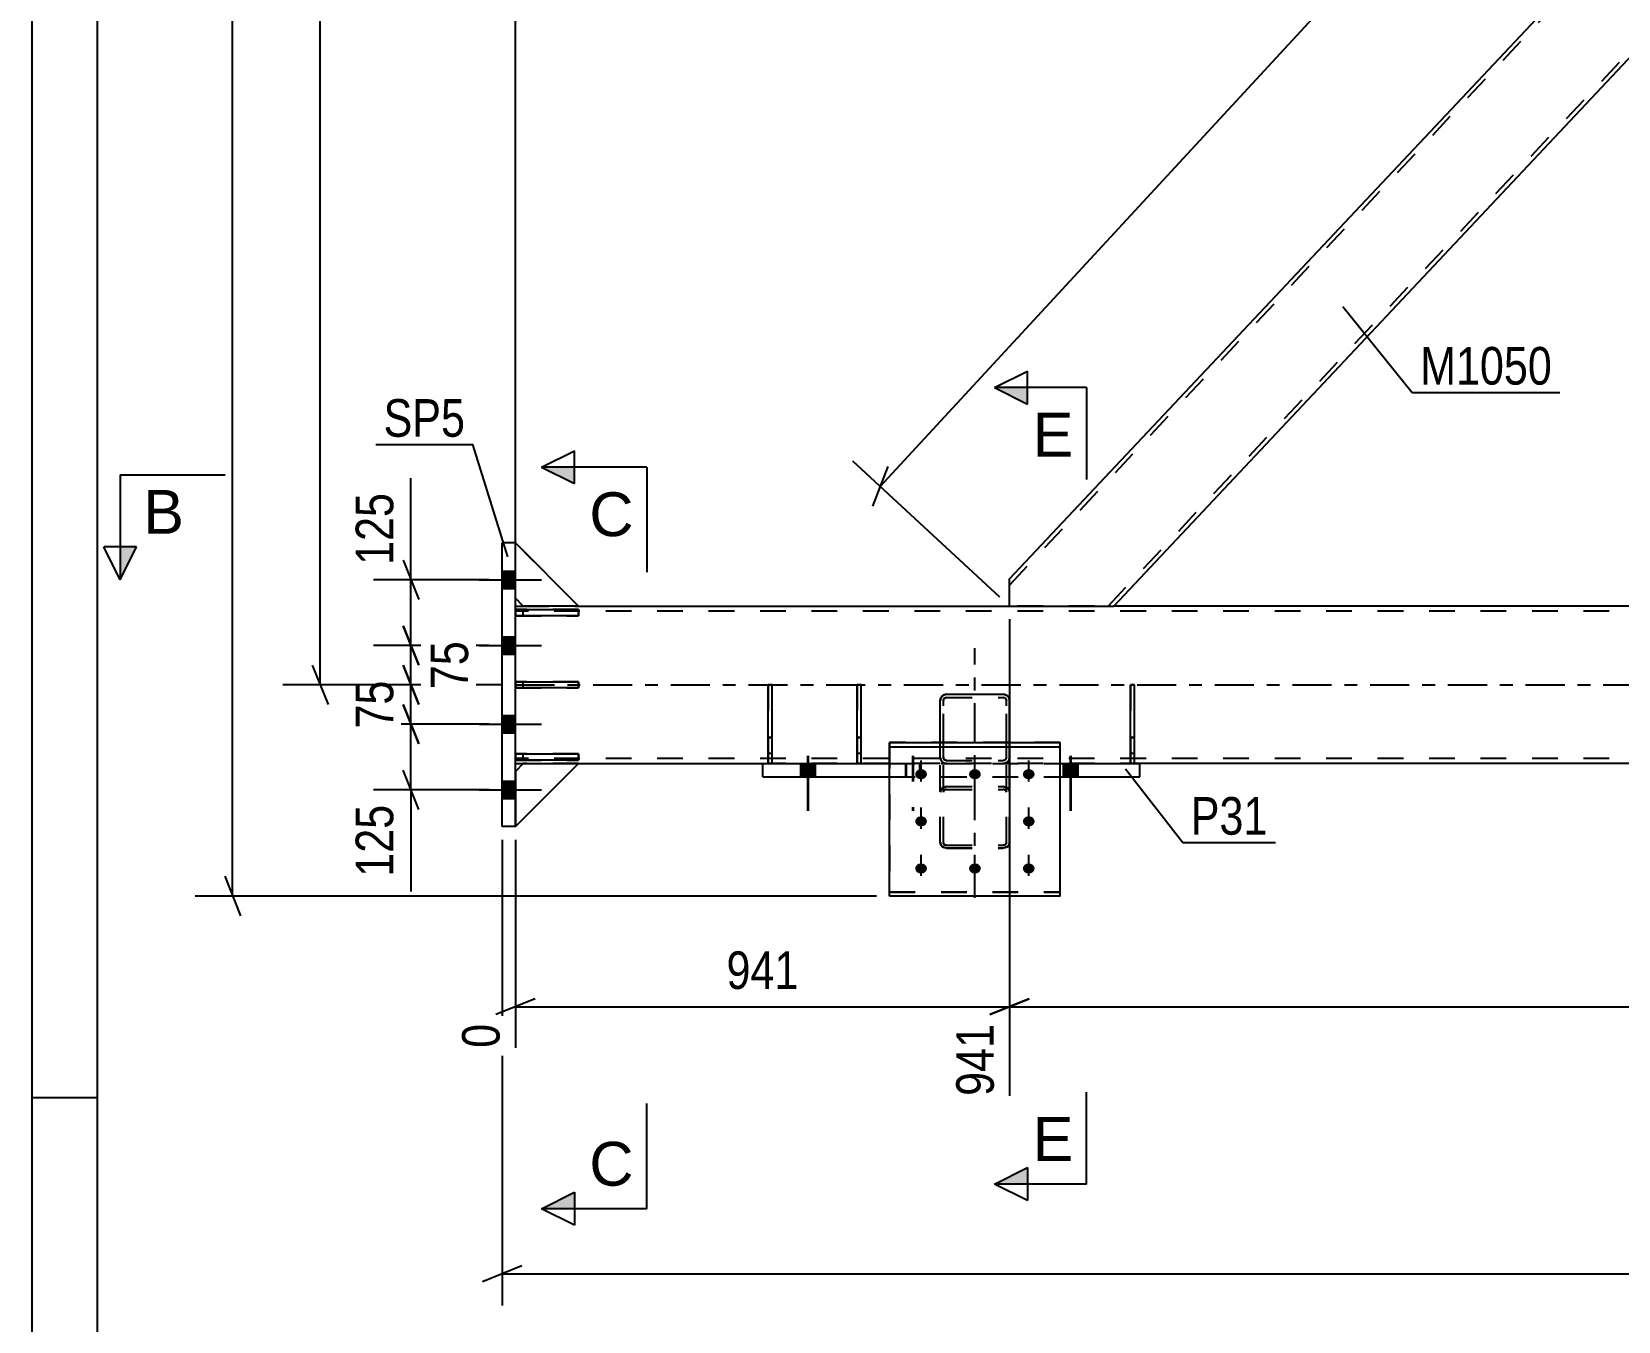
# Model space of a CAD drawing. Header units: millimetres. Extents: x -93 to 748, y -457 to 137.
# Drawn here: x -92.8 to 28, y -176.1 to -77.9 of the extents above; entities that cross this region are included whole.
import ezdxf

# ---------------------------------------------------------------- set-up
doc = ezdxf.new("R2010")
doc.units = ezdxf.units.MM
doc.linetypes.add('DXK_LINE_DOT2', pattern=[3.9198, 1.9599, -1.9599])
doc.linetypes.add('DXK_LINE_DOT3', pattern=[5.9187, 2.979, -0.9799, 0.9799, -0.9799])
doc.styles.add('Arial', font='ARIAL.TTF', dxfattribs={"height": 0.2})
doc.styles.add('Arial Narrow', font='ARIALN.TTF', dxfattribs={"height": 0.2})

# ---------------------------------------------------------------- blocks, each defined once
blk = doc.blocks.new('Unknown-761532223-1162')
at = {"color": 5, "linetype": 'Continuous'}
for p, q in [((-92.84, 136.96), (-92.84, -457.04)), ((-87.84, 131.96), (-87.84, -452.04)), ((-87.84, -159.04), (-92.84, -159.04))]:
    blk.add_line(p, q, dxfattribs=at)
blk = doc.blocks.new('Part-761532223-1566 - 1399')
at = {"color": 2, "linetype": 'Continuous'}
for p, q in [((-56, -127.84), (-56, -127.36)), ((-56, -127.36), (-51.2, -127.36)), ((-51.2, -127.84), (-56, -127.84)), ((-51.2, -127.36), (-51.2, -127.84))]:
    blk.add_line(p, q, dxfattribs=at)
at = {"color": 7, "linetype": 'DXK_LINE_DOT2'}
blk.add_line((-55.4, -127.84), (-55.4, -127.36), dxfattribs=at)
blk = doc.blocks.new('Part-761532223-1575 - 1399')
at = {"color": 2, "linetype": 'Continuous'}
for p, q in [((-55.4, -133.6), (-56, -134.2)), ((-56, -138.4), (-51.2, -133.6)), ((-55.4, -133.6), (-51.2, -133.6)), ((-56, -134.2), (-56, -138.4))]:
    blk.add_line(p, q, dxfattribs=at)
blk = doc.blocks.new('Part-761532223-1564 - 1399')
at = {"color": 2, "linetype": 'Continuous'}
for p, q in [((-56, -133.34), (-56, -132.86)), ((-56, -132.86), (-51.2, -132.86)), ((-51.2, -132.86), (-51.2, -133.34)), ((-51.2, -133.34), (-56, -133.34))]:
    blk.add_line(p, q, dxfattribs=at)
at = {"color": 7, "linetype": 'DXK_LINE_DOT2'}
blk.add_line((-55.4, -133.34), (-55.4, -132.86), dxfattribs=at)
blk = doc.blocks.new('Bolt-761532223-1483 - 1399')
at = {"linetype": 'Continuous'}
for points in [[(-25.1, -134.02), (-25.01, -134.03), (-24.92, -134.05), (-24.84, -134.1), (-24.77, -134.15), (-24.72, -134.21), (-24.68, -134.29), (-24.66, -134.37), (-24.66, -134.45), (-24.68, -134.53), (-24.72, -134.6), (-24.77, -134.66), (-24.84, -134.72), (-24.92, -134.76), (-25.01, -134.78), (-25.1, -134.79), (-25.19, -134.78), (-25.28, -134.76), (-25.36, -134.72), (-25.43, -134.66), (-25.48, -134.6), (-25.52, -134.53), (-25.54, -134.45), (-25.54, -134.37), (-25.52, -134.29), (-25.48, -134.21), (-25.43, -134.15), (-25.36, -134.1), (-25.28, -134.05), (-25.19, -134.03)], [(-21, -134.02), (-20.91, -134.03), (-20.82, -134.05), (-20.74, -134.1), (-20.67, -134.15), (-20.62, -134.21), (-20.58, -134.29), (-20.56, -134.37), (-20.56, -134.45), (-20.58, -134.53), (-20.62, -134.6), (-20.67, -134.66), (-20.74, -134.72), (-20.82, -134.76), (-20.91, -134.78), (-21, -134.79), (-21.09, -134.78), (-21.18, -134.76), (-21.26, -134.72), (-21.33, -134.66), (-21.38, -134.6), (-21.42, -134.53), (-21.44, -134.45), (-21.44, -134.37), (-21.42, -134.29), (-21.38, -134.21), (-21.33, -134.15), (-21.26, -134.1), (-21.18, -134.05), (-21.09, -134.03)], [(-16.9, -134.02), (-16.81, -134.03), (-16.72, -134.05), (-16.64, -134.1), (-16.57, -134.15), (-16.52, -134.21), (-16.48, -134.29), (-16.46, -134.37), (-16.46, -134.45), (-16.48, -134.53), (-16.52, -134.6), (-16.57, -134.66), (-16.64, -134.72), (-16.72, -134.76), (-16.81, -134.78), (-16.9, -134.79), (-16.99, -134.78), (-17.08, -134.76), (-17.16, -134.72), (-17.23, -134.66), (-17.28, -134.6), (-17.32, -134.53), (-17.34, -134.45), (-17.34, -134.37), (-17.32, -134.29), (-17.28, -134.21), (-17.23, -134.15), (-17.16, -134.1), (-17.08, -134.05), (-16.99, -134.03)], [(-25.1, -137.61), (-25.01, -137.62), (-24.92, -137.64), (-24.84, -137.68), (-24.77, -137.74), (-24.72, -137.8), (-24.68, -137.88), (-24.66, -137.95), (-24.66, -138.04), (-24.68, -138.11), (-24.72, -138.19), (-24.77, -138.25), (-24.84, -138.31), (-24.92, -138.35), (-25.01, -138.37), (-25.1, -138.38), (-25.19, -138.37), (-25.28, -138.35), (-25.36, -138.31), (-25.43, -138.25), (-25.48, -138.19), (-25.52, -138.11), (-25.54, -138.04), (-25.54, -137.95), (-25.52, -137.88), (-25.48, -137.8), (-25.43, -137.74), (-25.36, -137.68), (-25.28, -137.64), (-25.19, -137.62)], [(-16.9, -137.61), (-16.81, -137.62), (-16.72, -137.64), (-16.64, -137.68), (-16.57, -137.74), (-16.52, -137.8), (-16.48, -137.88), (-16.46, -137.95), (-16.46, -138.04), (-16.48, -138.11), (-16.52, -138.19), (-16.57, -138.25), (-16.64, -138.31), (-16.72, -138.35), (-16.81, -138.37), (-16.9, -138.38), (-16.99, -138.37), (-17.08, -138.35), (-17.16, -138.31), (-17.23, -138.25), (-17.28, -138.19), (-17.32, -138.11), (-17.34, -138.04), (-17.34, -137.95), (-17.32, -137.88), (-17.28, -137.8), (-17.23, -137.74), (-17.16, -137.68), (-17.08, -137.64), (-16.99, -137.62)], [(-25.1, -141.2), (-25.01, -141.21), (-24.92, -141.23), (-24.84, -141.27), (-24.77, -141.33), (-24.72, -141.39), (-24.68, -141.46), (-24.66, -141.54), (-24.66, -141.62), (-24.68, -141.7), (-24.72, -141.78), (-24.77, -141.84), (-24.84, -141.9), (-24.92, -141.94), (-25.01, -141.96), (-25.1, -141.97), (-25.19, -141.96), (-25.28, -141.94), (-25.36, -141.9), (-25.43, -141.84), (-25.48, -141.78), (-25.52, -141.7), (-25.54, -141.62), (-25.54, -141.54), (-25.52, -141.46), (-25.48, -141.39), (-25.43, -141.33), (-25.36, -141.27), (-25.28, -141.23), (-25.19, -141.21)], [(-21, -141.2), (-20.91, -141.21), (-20.82, -141.23), (-20.74, -141.27), (-20.67, -141.33), (-20.62, -141.39), (-20.58, -141.46), (-20.56, -141.54), (-20.56, -141.62), (-20.58, -141.7), (-20.62, -141.78), (-20.67, -141.84), (-20.74, -141.9), (-20.82, -141.94), (-20.91, -141.96), (-21, -141.97), (-21.09, -141.96), (-21.18, -141.94), (-21.26, -141.9), (-21.33, -141.84), (-21.38, -141.78), (-21.42, -141.7), (-21.44, -141.62), (-21.44, -141.54), (-21.42, -141.46), (-21.38, -141.39), (-21.33, -141.33), (-21.26, -141.27), (-21.18, -141.23), (-21.09, -141.21)], [(-16.9, -141.2), (-16.81, -141.21), (-16.72, -141.23), (-16.64, -141.27), (-16.57, -141.33), (-16.52, -141.39), (-16.48, -141.46), (-16.46, -141.54), (-16.46, -141.62), (-16.48, -141.7), (-16.52, -141.78), (-16.57, -141.84), (-16.64, -141.9), (-16.72, -141.94), (-16.81, -141.96), (-16.9, -141.97), (-16.99, -141.96), (-17.08, -141.94), (-17.16, -141.9), (-17.23, -141.84), (-17.28, -141.78), (-17.32, -141.7), (-17.34, -141.62), (-17.34, -141.54), (-17.32, -141.46), (-17.28, -141.39), (-17.23, -141.33), (-17.16, -141.27), (-17.08, -141.23), (-16.99, -141.21)]]:
    blk.add_hatch(color=1, dxfattribs=at).paths.add_polyline_path(points)
at = {"color": 1, "linetype": 'Continuous'}
for p, q in [((-25.1, -134.97), (-25.1, -133.36)), ((-21, -134.97), (-21, -133.36)), ((-16.9, -134.97), (-16.9, -133.36)), ((-25.1, -138.56), (-25.1, -136.95)), ((-16.9, -138.56), (-16.9, -136.95)), ((-25.1, -142.14), (-25.1, -140.54)), ((-21, -142.14), (-21, -140.54)), ((-16.9, -142.14), (-16.9, -140.54))]:
    blk.add_line(p, q, dxfattribs=at)
blk = doc.blocks.new('Part-761532223-1565 - 1399')
at = {"color": 2, "linetype": 'Continuous'}
for p, q in [((-56, -122.34), (-56, -121.86)), ((-56, -121.86), (-51.2, -121.86)), ((-51.2, -121.86), (-51.2, -122.34)), ((-51.2, -122.34), (-56, -122.34))]:
    blk.add_line(p, q, dxfattribs=at)
at = {"color": 7, "linetype": 'DXK_LINE_DOT2'}
blk.add_line((-55.4, -122.34), (-55.4, -121.86), dxfattribs=at)
blk = doc.blocks.new('Bolt-761532223-1484 - 1399')
at = {"color": 1, "linetype": 'DXK_LINE_DOT2'}
for p, q in [((-25.1, -134.97), (-25.1, -133.36)), ((-21, -134.97), (-21, -133.36)), ((-16.9, -134.97), (-16.9, -133.36)), ((-25.1, -138.56), (-25.1, -136.95)), ((-16.9, -138.56), (-16.9, -136.95)), ((-25.1, -142.15), (-25.1, -140.54)), ((-21, -142.15), (-21, -140.54)), ((-16.9, -142.15), (-16.9, -140.54))]:
    blk.add_line(p, q, dxfattribs=at)
blk = doc.blocks.new('Part-761532223-1569 - 1399')
at = {"color": 2, "linetype": 'Continuous'}
for p, q in [((-56, -121), (-56, -116.8)), ((-56, -116.8), (-51.2, -121.6)), ((-55.4, -121.6), (-56, -121)), ((-51.2, -121.6), (-55.4, -121.6))]:
    blk.add_line(p, q, dxfattribs=at)
blk = doc.blocks.new('Bolt-761532223-1493 - 1399')
at = {"linetype": 'Continuous'}
for points in [[(-57, -118.94), (-57, -120.26), (-56, -120.26), (-56, -118.94)], [(-57, -118.94), (-57, -120.26), (-56, -120.26), (-56, -118.94)], [(-57, -118.94), (-57, -120.26), (-56, -120.26), (-56, -118.94)], [(-57, -123.94), (-57, -125.26), (-56, -125.26), (-56, -123.94)], [(-57, -123.94), (-57, -125.26), (-56, -125.26), (-56, -123.94)], [(-57, -129.94), (-57, -131.26), (-56, -131.26), (-56, -129.94)], [(-57, -129.94), (-57, -131.26), (-56, -131.26), (-56, -129.94)], [(-57, -134.94), (-57, -136.26), (-56, -136.26), (-56, -134.94)], [(-57, -134.94), (-57, -136.26), (-56, -136.26), (-56, -134.94)], [(-57, -134.94), (-57, -136.26), (-56, -136.26), (-56, -134.94)]]:
    blk.add_hatch(color=1, dxfattribs=at).paths.add_polyline_path(points)
at = {"color": 1, "linetype": 'Continuous'}
for p, q in [((-58.76, -119.6), (-54, -119.6)), ((-58.76, -119.6), (-54, -119.6)), ((-58.76, -119.6), (-54, -119.6)), ((-57, -118.94), (-56, -118.94)), ((-57, -118.94), (-56, -118.94)), ((-57, -118.94), (-56, -118.94)), ((-57, -120.26), (-56, -120.26)), ((-57, -120.26), (-56, -120.26)), ((-57, -120.26), (-56, -120.26)), ((-57, -123.94), (-56, -123.94)), ((-57, -123.94), (-56, -123.94)), ((-58.76, -124.6), (-54, -124.6)), ((-58.76, -124.6), (-54, -124.6)), ((-57, -125.26), (-56, -125.26)), ((-57, -125.26), (-56, -125.26)), ((-57, -129.94), (-56, -129.94)), ((-57, -129.94), (-56, -129.94)), ((-58.76, -130.6), (-54, -130.6)), ((-58.76, -130.6), (-54, -130.6)), ((-57, -131.26), (-56, -131.26)), ((-57, -131.26), (-56, -131.26)), ((-57, -134.94), (-56, -134.94)), ((-57, -134.94), (-56, -134.94)), ((-57, -134.94), (-56, -134.94)), ((-58.76, -135.6), (-54, -135.6)), ((-58.76, -135.6), (-54, -135.6)), ((-58.76, -135.6), (-54, -135.6)), ((-57, -136.26), (-56, -136.26)), ((-57, -136.26), (-56, -136.26)), ((-57, -136.26), (-56, -136.26))]:
    blk.add_line(p, q, dxfattribs=at)
blk = doc.blocks.new('Bolt-761532223-1497 - 1399')
at = {"linetype": 'Continuous'}
for points in [[(-33.16, -133.6), (-34.24, -133.6), (-34.24, -134.6), (-33.16, -134.6)], [(-13.16, -133.6), (-14.24, -133.6), (-14.24, -134.6), (-13.16, -134.6)]]:
    blk.add_hatch(color=1, dxfattribs=at).paths.add_polyline_path(points)
at = {"color": 1, "linetype": 'Continuous'}
for p, q in [((-34.24, -133.6), (-34.24, -134.6)), ((-33.7, -133), (-33.7, -137.2)), ((-33.16, -133.6), (-33.16, -134.6)), ((-14.24, -133.6), (-14.24, -134.6)), ((-13.7, -133), (-13.7, -137.2)), ((-13.16, -133.6), (-13.16, -134.6))]:
    blk.add_line(p, q, dxfattribs=at)
at = {"color": 1, "linetype": 'DXK_LINE_DOT2'}
for p, q in [((-26.24, -133.6), (-26.24, -134.6)), ((-25.7, -133), (-25.7, -137.2)), ((-25.16, -133.6), (-25.16, -134.6))]:
    blk.add_line(p, q, dxfattribs=at)
blk = doc.blocks.new('Bolt-761532223-1498 - 1399')
at = {"linetype": 'Continuous'}
for points in [[(-33.21, -133.6), (-34.29, -133.6), (-34.29, -134.6), (-33.21, -134.6)], [(-13.21, -133.6), (-14.29, -133.6), (-14.29, -134.6), (-13.21, -134.6)]]:
    blk.add_hatch(color=1, dxfattribs=at).paths.add_polyline_path(points)
at = {"color": 1, "linetype": 'Continuous'}
for p, q in [((-34.29, -133.6), (-34.29, -134.6)), ((-33.75, -133), (-33.75, -137.2)), ((-33.21, -133.6), (-33.21, -134.6)), ((-14.29, -133.6), (-14.29, -134.6)), ((-13.75, -133), (-13.75, -137.2)), ((-13.21, -133.6), (-13.21, -134.6))]:
    blk.add_line(p, q, dxfattribs=at)
at = {"color": 1, "linetype": 'DXK_LINE_DOT2'}
for p, q in [((-26.29, -133.6), (-26.29, -134.6)), ((-25.75, -133), (-25.75, -137.2)), ((-25.21, -133.6), (-25.21, -134.6))]:
    blk.add_line(p, q, dxfattribs=at)
blk = doc.blocks.new('Part-761532223-1578 - 1399')
at = {"color": 7, "linetype": 'DXK_LINE_DOT2'}
for p, q in [((-55.4, -133.6), (-56, -134.2)), ((-56, -138.4), (-51.2, -133.6)), ((-51.2, -133.6), (-55.4, -133.6)), ((-56, -134.2), (-56, -138.4))]:
    blk.add_line(p, q, dxfattribs=at)
blk = doc.blocks.new('Part-761532223-1587 - 1399')
at = {"color": 2, "linetype": 'Continuous'}
for p, q in [((-56, -121.6), (-55.4, -121.6)), ((-51.2, -121.6), (-18.36, -121.6)), ((88.48, -121.6), (-10.48, -121.6)), ((-56, -133.6), (-55.4, -133.6)), ((-51.2, -133.6), (-36.75, -133.6)), ((-36.43, -133.6), (-29.98, -133.6)), ((-29.66, -133.6), (-27.5, -133.6)), ((-14.5, -133.6), (-9.16, -133.6)), ((212.5, -133.6), (-8.84, -133.6))]:
    blk.add_line(p, q, dxfattribs=at)
at = {"color": 7, "linetype": 'DXK_LINE_DOT2'}
for p, q in [((-56, -133.6), (-56, -121.6)), ((678, -122), (-56, -122)), ((-55.4, -121.6), (-51.2, -121.6)), ((678, -121.6), (-18.36, -121.6)), ((-18.36, -121.6), (-10.48, -121.6)), ((678, -133.2), (-56, -133.2)), ((-55.4, -133.6), (-51.2, -133.6)), ((678, -133.6), (-36.75, -133.6)), ((-36.75, -133.6), (-36.43, -133.6)), ((-29.98, -133.6), (-29.66, -133.6)), ((-27.5, -133.6), (-14.5, -133.6)), ((-9.16, -133.6), (-8.84, -133.6))]:
    blk.add_line(p, q, dxfattribs=at)
at = {"color": 7, "linetype": 'DXK_LINE_DOT3'}
blk.add_line((-56, -127.6), (678, -127.6), dxfattribs=at)
blk = doc.blocks.new('Part-761532223-1561 - 1399')
at = {"color": 7, "linetype": 'DXK_LINE_DOT2'}
for p, q in [((-51.2, -132.86), (-56, -132.86)), ((-56, -132.86), (-56, -133.34)), ((-55.4, -133.34), (-55.4, -132.86)), ((-51.2, -133.34), (-51.2, -132.86)), ((-56, -133.34), (-51.2, -133.34))]:
    blk.add_line(p, q, dxfattribs=at)
blk = doc.blocks.new('Part-761532223-1562 - 1399')
at = {"color": 7, "linetype": 'DXK_LINE_DOT2'}
for p, q in [((-51.2, -121.86), (-56, -121.86)), ((-56, -121.86), (-56, -122.34)), ((-55.4, -122.34), (-55.4, -121.86)), ((-51.2, -122.34), (-51.2, -121.86)), ((-56, -122.34), (-51.2, -122.34))]:
    blk.add_line(p, q, dxfattribs=at)
blk = doc.blocks.new('Part-761532223-1563 - 1399')
at = {"color": 7, "linetype": 'DXK_LINE_DOT2'}
for p, q in [((-51.2, -127.36), (-56, -127.36)), ((-56, -127.36), (-56, -127.84)), ((-56, -127.84), (-51.2, -127.84)), ((-55.4, -127.84), (-55.4, -127.36)), ((-51.2, -127.84), (-51.2, -127.36))]:
    blk.add_line(p, q, dxfattribs=at)
blk = doc.blocks.new('Part-761532223-1572 - 1399')
at = {"color": 7, "linetype": 'DXK_LINE_DOT2'}
for p, q in [((-56, -121), (-56, -116.8)), ((-56, -116.8), (-51.2, -121.6)), ((-55.4, -121.6), (-56, -121)), ((-51.2, -121.6), (-55.4, -121.6))]:
    blk.add_line(p, q, dxfattribs=at)
blk = doc.blocks.new('Part-761532223-1884 - 1399')
at = {"color": 7, "linetype": 'DXK_LINE_DOT2'}
for p, q in [((-9.16, -127.6), (-9.16, -133.6)), ((-8.84, -127.6), (-9.16, -127.6)), ((-8.84, -133.6), (-8.84, -127.6)), ((-8.84, -131.6), (-9.16, -131.6)), ((-9.16, -132.8), (-8.84, -132.8)), ((-9.16, -133.6), (-8.84, -133.6))]:
    blk.add_line(p, q, dxfattribs=at)
blk = doc.blocks.new('Part-761532223-1790 - 1399')
at = {"color": 2, "linetype": 'Continuous'}
for p, q in [((-18.36, -119.54), (88.42, -6)), ((96.36, -6), (88.48, -6)), ((96.36, -6), (96.36, -7.13)), ((96.36, -8.06), (43.94, -63.8)), ((-10.41, -121.6), (39, -69.05)), ((-18.36, -121.6), (-18.36, -119.54)), ((-18.36, -121.6), (-10.48, -121.6))]:
    blk.add_line(p, q, dxfattribs=at)
at = {"color": 7, "linetype": 'DXK_LINE_DOT2'}
for p, q in [((-18.36, -120), (88.86, -6)), ((88.48, -6), (88.42, -6)), ((96.36, -8.06), (96.36, -7.13)), ((-10.85, -121.6), (96.36, -7.59)), ((43.94, -63.8), (39, -69.05)), ((-10.48, -121.6), (-10.41, -121.6))]:
    blk.add_line(p, q, dxfattribs=at)
blk = doc.blocks.new('Part-761532223-1813 - 1399')
at = {"color": 2, "linetype": 'Continuous'}
for p, q in [((-37.15, -134.6), (-37.15, -133.6)), ((-37.15, -133.6), (-27.5, -133.6)), ((-14.5, -133.6), (-8.44, -133.6)), ((-8.44, -134.6), (-8.44, -133.6)), ((-37.15, -134.6), (-27.5, -134.6)), ((-14.5, -134.6), (-8.44, -134.6))]:
    blk.add_line(p, q, dxfattribs=at)
at = {"color": 7, "linetype": 'DXK_LINE_DOT2'}
for p, q in [((-27.5, -133.6), (-14.5, -133.6)), ((-27.5, -134.6), (-14.5, -134.6))]:
    blk.add_line(p, q, dxfattribs=at)
blk = doc.blocks.new('Part-761532223-1853 - 1399')
at = {"color": 2, "linetype": 'Continuous'}
for p, q in [((-57, -138.4), (-57, -116.8)), ((-56, -116.8), (-57, -116.8)), ((-56, -138.4), (-56, -116.8)), ((-56, -138.4), (-57, -138.4))]:
    blk.add_line(p, q, dxfattribs=at)
blk = doc.blocks.new('Part-761532223-1874 - 1399')
at = {"color": 7, "linetype": 'DXK_LINE_DOT2'}
for p, q in [((-23.64, -128.8), (-23.6, -128.62)), ((-23.6, -128.62), (-23.64, -128.8)), ((-23.64, -133.12), (-23.64, -128.8)), ((-23.6, -128.62), (-23.5, -128.46)), ((-23.5, -128.46), (-23.34, -128.36)), ((-23.38, -128.71), (-23.4, -128.8)), ((-23.4, -133.12), (-23.4, -128.8)), ((-23.33, -128.63), (-23.38, -128.71)), ((-23.34, -128.36), (-23.16, -128.32)), ((-23.16, -128.32), (-23.34, -128.36)), ((-23.25, -128.58), (-23.33, -128.63)), ((-23.16, -128.56), (-23.25, -128.58)), ((-23.16, -128.32), (-18.84, -128.32)), ((-23.16, -128.56), (-18.84, -128.56)), ((-18.84, -128.32), (-18.66, -128.36)), ((-18.66, -128.36), (-18.84, -128.32)), ((-18.75, -128.58), (-18.84, -128.56)), ((-18.67, -128.63), (-18.75, -128.58)), ((-18.62, -128.71), (-18.67, -128.63)), ((-18.66, -128.36), (-18.5, -128.46)), ((-18.6, -128.8), (-18.62, -128.71)), ((-18.6, -133.12), (-18.6, -128.8)), ((-18.5, -128.46), (-18.4, -128.62)), ((-18.4, -128.62), (-18.36, -128.8)), ((-18.36, -128.8), (-18.4, -128.62)), ((-18.36, -133.12), (-18.36, -128.8)), ((-23.6, -133.3), (-23.64, -133.12)), ((-23.64, -133.12), (-23.6, -133.3)), ((-23.5, -133.46), (-23.6, -133.3)), ((-23.34, -133.56), (-23.5, -133.46)), ((-23.4, -133.12), (-23.38, -133.21)), ((-23.38, -133.21), (-23.33, -133.29)), ((-23.16, -133.6), (-23.34, -133.56)), ((-23.34, -133.56), (-23.16, -133.6)), ((-23.33, -133.29), (-23.25, -133.34)), ((-23.25, -133.34), (-23.16, -133.36)), ((-23.16, -133.36), (-18.84, -133.36)), ((-23.16, -133.6), (-18.84, -133.6)), ((-18.84, -133.36), (-18.75, -133.34)), ((-18.66, -133.56), (-18.84, -133.6)), ((-18.84, -133.6), (-18.66, -133.56)), ((-18.75, -133.34), (-18.67, -133.29)), ((-18.67, -133.29), (-18.62, -133.21)), ((-18.5, -133.46), (-18.66, -133.56)), ((-18.62, -133.21), (-18.6, -133.12)), ((-18.4, -133.3), (-18.5, -133.46)), ((-18.36, -133.12), (-18.4, -133.3)), ((-18.4, -133.3), (-18.36, -133.12))]:
    blk.add_line(p, q, dxfattribs=at)
at = {"color": 7, "linetype": 'DXK_LINE_DOT3'}
blk.add_line((-21, -130.96), (-21, -130.96), dxfattribs=at)
at = {"color": 7, "linetype": 'DXK_LINE_DOT2'}
for centre, start, end in [((-23.16, -128.8), 112.5, 157.5), ((-18.84, -128.8), 22.5, 67.5), ((-23.16, -133.12), 202.5, 247.5), ((-18.84, -133.12), 292.5, 337.5)]:
    blk.add_arc(centre, 0.48, start, end, dxfattribs=at)
blk = doc.blocks.new('Part-761532223-1875 - 1399')
at = {"color": 7, "linetype": 'DXK_LINE_DOT3'}
blk.add_line((-21, -143.82), (-21, -124.82), dxfattribs=at)
at = {"color": 7, "linetype": 'DXK_LINE_DOT2'}
for p, q in [((-23.6, -128.62), (-23.64, -128.8)), ((-23.64, -139.6), (-23.64, -128.8)), ((-23.5, -128.46), (-23.6, -128.62)), ((-23.34, -128.36), (-23.5, -128.46)), ((-23.4, -128.8), (-23.38, -128.71)), ((-23.4, -139.6), (-23.4, -128.8)), ((-23.38, -128.71), (-23.33, -128.63)), ((-23.16, -128.32), (-23.34, -128.36)), ((-23.33, -128.63), (-23.25, -128.58)), ((-23.25, -128.58), (-23.16, -128.56)), ((-23.16, -128.32), (-18.84, -128.32)), ((-23.16, -128.56), (-18.84, -128.56)), ((-18.66, -128.36), (-18.84, -128.32)), ((-18.84, -128.56), (-18.75, -128.58)), ((-18.75, -128.58), (-18.67, -128.63)), ((-18.67, -128.63), (-18.62, -128.71)), ((-18.5, -128.46), (-18.66, -128.36)), ((-18.62, -128.71), (-18.6, -128.8)), ((-18.6, -139.6), (-18.6, -128.8)), ((-18.4, -128.62), (-18.5, -128.46)), ((-18.36, -128.8), (-18.4, -128.62)), ((-18.36, -139.6), (-18.36, -128.8)), ((-23.64, -133.12), (-23.6, -133.3)), ((-23.6, -133.3), (-23.5, -133.46)), ((-23.5, -133.46), (-23.34, -133.56)), ((-23.38, -133.21), (-23.4, -133.12)), ((-23.33, -133.29), (-23.38, -133.21)), ((-23.34, -133.56), (-23.16, -133.6)), ((-23.25, -133.34), (-23.33, -133.29)), ((-23.16, -133.36), (-23.25, -133.34)), ((-23.16, -133.36), (-18.84, -133.36)), ((-23.16, -133.6), (-18.84, -133.6)), ((-18.75, -133.34), (-18.84, -133.36)), ((-18.84, -133.6), (-18.66, -133.56)), ((-18.67, -133.29), (-18.75, -133.34)), ((-18.62, -133.21), (-18.67, -133.29)), ((-18.66, -133.56), (-18.5, -133.46)), ((-18.6, -133.12), (-18.62, -133.21)), ((-18.5, -133.46), (-18.4, -133.3)), ((-18.4, -133.3), (-18.36, -133.12)), ((-23.64, -135.77), (-23.6, -135.61)), ((-23.6, -135.61), (-23.5, -135.47)), ((-23.5, -135.47), (-23.34, -135.38)), ((-23.38, -135.69), (-23.4, -135.77)), ((-23.33, -135.62), (-23.38, -135.69)), ((-23.34, -135.38), (-23.16, -135.35)), ((-23.25, -135.58), (-23.33, -135.62)), ((-23.16, -135.56), (-23.25, -135.58)), ((-23.16, -135.35), (-18.84, -135.35)), ((-23.16, -135.56), (-18.84, -135.56)), ((-18.84, -135.35), (-18.66, -135.38)), ((-18.75, -135.58), (-18.84, -135.56)), ((-18.67, -135.62), (-18.75, -135.58)), ((-18.62, -135.69), (-18.67, -135.62)), ((-18.66, -135.38), (-18.5, -135.47)), ((-18.6, -135.77), (-18.62, -135.69)), ((-18.5, -135.47), (-18.4, -135.61)), ((-18.4, -135.61), (-18.36, -135.77)), ((-23.6, -139.76), (-23.64, -139.6)), ((-23.5, -139.9), (-23.6, -139.76)), ((-23.34, -139.99), (-23.5, -139.9)), ((-23.4, -139.6), (-23.38, -139.68)), ((-23.38, -139.68), (-23.33, -139.75)), ((-23.16, -140.03), (-23.34, -139.99)), ((-23.33, -139.75), (-23.25, -139.8)), ((-23.25, -139.8), (-23.16, -139.81)), ((-23.16, -139.81), (-18.84, -139.81)), ((-23.16, -140.03), (-18.84, -140.03)), ((-18.84, -139.81), (-18.75, -139.8)), ((-18.66, -139.99), (-18.84, -140.03)), ((-18.75, -139.8), (-18.67, -139.75)), ((-18.67, -139.75), (-18.62, -139.68)), ((-18.5, -139.9), (-18.66, -139.99)), ((-18.62, -139.68), (-18.6, -139.6)), ((-18.4, -139.76), (-18.5, -139.9)), ((-18.36, -139.6), (-18.4, -139.76))]:
    blk.add_line(p, q, dxfattribs=at)
blk = doc.blocks.new('Part-761532223-1876 - 1399')
at = {"color": 2, "linetype": 'Continuous'}
for p, q in [((-23.6, -128.62), (-23.64, -128.8)), ((-23.5, -128.46), (-23.6, -128.62)), ((-23.34, -128.36), (-23.5, -128.46)), ((-23.16, -128.32), (-23.34, -128.36)), ((-23.16, -128.32), (-18.84, -128.32)), ((-18.66, -128.36), (-18.84, -128.32)), ((-18.5, -128.46), (-18.66, -128.36)), ((-18.4, -128.62), (-18.5, -128.46)), ((-18.36, -128.8), (-18.4, -128.62))]:
    blk.add_line(p, q, dxfattribs=at)
at = {"color": 7, "linetype": 'DXK_LINE_DOT2'}
for p, q in [((-23.64, -128.8), (-23.6, -128.62)), ((-23.64, -133.12), (-23.64, -128.8)), ((-23.4, -128.8), (-23.38, -128.71)), ((-23.4, -133.12), (-23.4, -128.8)), ((-23.38, -128.71), (-23.33, -128.63)), ((-23.34, -128.36), (-23.16, -128.32)), ((-23.33, -128.63), (-23.25, -128.58)), ((-23.25, -128.58), (-23.16, -128.56)), ((-23.16, -128.56), (-18.84, -128.56)), ((-18.84, -128.32), (-18.66, -128.36)), ((-18.84, -128.56), (-18.75, -128.58)), ((-18.75, -128.58), (-18.67, -128.63)), ((-18.67, -128.63), (-18.62, -128.71)), ((-18.62, -128.71), (-18.6, -128.8)), ((-18.6, -133.12), (-18.6, -128.8)), ((-18.4, -128.62), (-18.36, -128.8)), ((-18.36, -133.12), (-18.36, -128.8)), ((-23.64, -133.12), (-23.6, -133.3)), ((-23.6, -133.3), (-23.64, -133.12)), ((-23.6, -133.3), (-23.5, -133.46)), ((-23.5, -133.46), (-23.34, -133.56)), ((-23.38, -133.21), (-23.4, -133.12)), ((-23.33, -133.29), (-23.38, -133.21)), ((-23.34, -133.56), (-23.16, -133.6)), ((-23.16, -133.6), (-23.34, -133.56)), ((-23.25, -133.34), (-23.33, -133.29)), ((-23.16, -133.36), (-23.25, -133.34)), ((-23.16, -133.36), (-18.84, -133.36)), ((-23.16, -133.6), (-18.84, -133.6)), ((-18.75, -133.34), (-18.84, -133.36)), ((-18.84, -133.6), (-18.66, -133.56)), ((-18.66, -133.56), (-18.84, -133.6)), ((-18.67, -133.29), (-18.75, -133.34)), ((-18.62, -133.21), (-18.67, -133.29)), ((-18.66, -133.56), (-18.5, -133.46)), ((-18.6, -133.12), (-18.62, -133.21)), ((-18.5, -133.46), (-18.4, -133.3)), ((-18.4, -133.3), (-18.36, -133.12)), ((-18.36, -133.12), (-18.4, -133.3))]:
    blk.add_line(p, q, dxfattribs=at)
at = {"color": 7, "linetype": 'DXK_LINE_DOT3'}
blk.add_line((-21, -130.96), (-21, -130.96), dxfattribs=at)
at = {"color": 7, "linetype": 'DXK_LINE_DOT2'}
for centre, start, end in [((-23.16, -128.8), 112.5, 157.5), ((-18.84, -128.8), 22.5, 67.5), ((-23.16, -133.12), 202.5, 247.5), ((-18.84, -133.12), 292.5, 337.5)]:
    blk.add_arc(centre, 0.48, start, end, dxfattribs=at)
blk = doc.blocks.new('Part-761532223-1877 - 1399')
at = {"color": 7, "linetype": 'DXK_LINE_DOT3'}
blk.add_line((-21, -143.82), (-21, -124.82), dxfattribs=at)
at = {"color": 2, "linetype": 'Continuous'}
for p, q in [((-23.64, -128.8), (-23.6, -128.62)), ((-23.64, -132), (-23.64, -128.8)), ((-23.6, -128.62), (-23.5, -128.46)), ((-23.5, -128.46), (-23.34, -128.36)), ((-23.34, -128.36), (-23.16, -128.32)), ((-23.16, -128.32), (-18.84, -128.32)), ((-18.84, -128.32), (-18.66, -128.36)), ((-18.66, -128.36), (-18.5, -128.46)), ((-18.5, -128.46), (-18.4, -128.62)), ((-18.4, -128.62), (-18.36, -128.8)), ((-18.36, -132), (-18.36, -128.8))]:
    blk.add_line(p, q, dxfattribs=at)
at = {"color": 7, "linetype": 'DXK_LINE_DOT2'}
for p, q in [((-23.38, -128.71), (-23.4, -128.8)), ((-23.4, -139.6), (-23.4, -128.8)), ((-23.33, -128.63), (-23.38, -128.71)), ((-23.25, -128.58), (-23.33, -128.63)), ((-23.16, -128.56), (-23.25, -128.58)), ((-23.16, -128.56), (-18.84, -128.56)), ((-18.75, -128.58), (-18.84, -128.56)), ((-18.67, -128.63), (-18.75, -128.58)), ((-18.62, -128.71), (-18.67, -128.63)), ((-18.6, -128.8), (-18.62, -128.71)), ((-18.6, -139.6), (-18.6, -128.8)), ((-23.64, -139.6), (-23.64, -132)), ((-18.36, -139.6), (-18.36, -132)), ((-23.6, -133.3), (-23.64, -133.12)), ((-23.5, -133.46), (-23.6, -133.3)), ((-23.34, -133.56), (-23.5, -133.46)), ((-23.4, -133.12), (-23.38, -133.21)), ((-23.38, -133.21), (-23.33, -133.29)), ((-23.16, -133.6), (-23.34, -133.56)), ((-23.33, -133.29), (-23.25, -133.34)), ((-23.25, -133.34), (-23.16, -133.36)), ((-23.16, -133.36), (-18.84, -133.36)), ((-23.16, -133.6), (-18.84, -133.6)), ((-18.84, -133.36), (-18.75, -133.34)), ((-18.66, -133.56), (-18.84, -133.6)), ((-18.75, -133.34), (-18.67, -133.29)), ((-18.67, -133.29), (-18.62, -133.21)), ((-18.5, -133.46), (-18.66, -133.56)), ((-18.62, -133.21), (-18.6, -133.12)), ((-18.4, -133.3), (-18.5, -133.46)), ((-18.36, -133.12), (-18.4, -133.3)), ((-23.6, -135.61), (-23.64, -135.77)), ((-23.5, -135.47), (-23.6, -135.61)), ((-23.34, -135.38), (-23.5, -135.47)), ((-23.4, -135.77), (-23.38, -135.69)), ((-23.38, -135.69), (-23.33, -135.62)), ((-23.16, -135.35), (-23.34, -135.38)), ((-23.33, -135.62), (-23.25, -135.58)), ((-23.25, -135.58), (-23.16, -135.56)), ((-23.16, -135.35), (-18.84, -135.35)), ((-23.16, -135.56), (-18.84, -135.56)), ((-18.66, -135.38), (-18.84, -135.35)), ((-18.84, -135.56), (-18.75, -135.58)), ((-18.75, -135.58), (-18.67, -135.62)), ((-18.67, -135.62), (-18.62, -135.69)), ((-18.5, -135.47), (-18.66, -135.38)), ((-18.62, -135.69), (-18.6, -135.77)), ((-18.4, -135.61), (-18.5, -135.47)), ((-18.36, -135.77), (-18.4, -135.61)), ((-23.64, -139.6), (-23.6, -139.76)), ((-23.6, -139.76), (-23.5, -139.9)), ((-23.5, -139.9), (-23.34, -139.99)), ((-23.38, -139.68), (-23.4, -139.6)), ((-23.33, -139.75), (-23.38, -139.68)), ((-23.34, -139.99), (-23.16, -140.02)), ((-23.25, -139.8), (-23.33, -139.75)), ((-23.16, -139.81), (-23.25, -139.8)), ((-23.16, -139.81), (-18.84, -139.81)), ((-23.16, -140.02), (-18.84, -140.02)), ((-18.75, -139.8), (-18.84, -139.81)), ((-18.84, -140.02), (-18.66, -139.99)), ((-18.67, -139.75), (-18.75, -139.8)), ((-18.62, -139.68), (-18.67, -139.75)), ((-18.66, -139.99), (-18.5, -139.9)), ((-18.6, -139.6), (-18.62, -139.68)), ((-18.5, -139.9), (-18.4, -139.76)), ((-18.4, -139.76), (-18.36, -139.6))]:
    blk.add_line(p, q, dxfattribs=at)
blk = doc.blocks.new('Part-761532223-1880 - 1399')
at = {"color": 7, "linetype": 'DXK_LINE_DOT2'}
for p, q in [((-14.5, -132), (-27.5, -132)), ((-27.5, -132), (-27.5, -143.69)), ((-27.5, -132.31), (-14.5, -132.31)), ((-14.5, -143.69), (-14.5, -132)), ((-27.5, -143.38), (-14.5, -143.38))]:
    blk.add_line(p, q, dxfattribs=at)
at = {"color": 2, "linetype": 'Continuous'}
blk.add_line((-14.5, -143.69), (-27.5, -143.69), dxfattribs=at)
blk = doc.blocks.new('Part-761532223-1881 - 1399')
at = {"color": 2, "linetype": 'Continuous'}
for p, q in [((-27.5, -132), (-14.5, -132)), ((-27.5, -143.68), (-27.5, -132)), ((-27.5, -132.31), (-14.5, -132.31)), ((-14.5, -143.68), (-14.5, -132)), ((-14.5, -143.68), (-27.5, -143.68))]:
    blk.add_line(p, q, dxfattribs=at)
at = {"color": 7, "linetype": 'DXK_LINE_DOT2'}
blk.add_line((-27.5, -143.37), (-14.5, -143.37), dxfattribs=at)
blk = doc.blocks.new('Part-761532223-1882 - 1399')
at = {"color": 7, "linetype": 'DXK_LINE_DOT2'}
for p, q in [((-29.98, -127.6), (-29.98, -133.6)), ((-29.66, -127.6), (-29.98, -127.6)), ((-29.66, -133.6), (-29.66, -127.6)), ((-29.66, -131.6), (-29.98, -131.6)), ((-29.98, -132.8), (-29.66, -132.8)), ((-29.98, -133.6), (-29.66, -133.6))]:
    blk.add_line(p, q, dxfattribs=at)
blk = doc.blocks.new('Part-761532223-1883 - 1399')
at = {"color": 7, "linetype": 'DXK_LINE_DOT2'}
for p, q in [((-36.75, -127.6), (-36.75, -133.6)), ((-36.43, -127.6), (-36.75, -127.6)), ((-36.43, -133.6), (-36.43, -127.6)), ((-36.43, -131.6), (-36.75, -131.6)), ((-36.75, -132.8), (-36.43, -132.8)), ((-36.75, -133.6), (-36.43, -133.6))]:
    blk.add_line(p, q, dxfattribs=at)
blk = doc.blocks.new('Part-761532223-1885 - 1399')
at = {"color": 2, "linetype": 'Continuous'}
for p, q in [((-29.98, -127.6), (-29.66, -127.6)), ((-29.98, -133.6), (-29.98, -127.6)), ((-29.66, -133.6), (-29.66, -127.6)), ((-29.98, -131.6), (-29.66, -131.6)), ((-29.66, -133.6), (-29.98, -133.6))]:
    blk.add_line(p, q, dxfattribs=at)
at = {"color": 7, "linetype": 'DXK_LINE_DOT2'}
blk.add_line((-29.98, -132.8), (-29.66, -132.8), dxfattribs=at)
blk = doc.blocks.new('Part-761532223-1886 - 1399')
at = {"color": 2, "linetype": 'Continuous'}
for p, q in [((-36.75, -127.6), (-36.43, -127.6)), ((-36.75, -133.6), (-36.75, -127.6)), ((-36.43, -133.6), (-36.43, -127.6)), ((-36.75, -131.6), (-36.43, -131.6)), ((-36.43, -133.6), (-36.75, -133.6))]:
    blk.add_line(p, q, dxfattribs=at)
at = {"color": 7, "linetype": 'DXK_LINE_DOT2'}
blk.add_line((-36.75, -132.8), (-36.43, -132.8), dxfattribs=at)
blk = doc.blocks.new('Part-761532223-1887 - 1399')
at = {"color": 2, "linetype": 'Continuous'}
for p, q in [((-9.16, -127.6), (-8.84, -127.6)), ((-9.16, -133.6), (-9.16, -127.6)), ((-8.84, -133.6), (-8.84, -127.6)), ((-9.16, -131.6), (-8.84, -131.6)), ((-8.84, -133.6), (-9.16, -133.6))]:
    blk.add_line(p, q, dxfattribs=at)
at = {"color": 7, "linetype": 'DXK_LINE_DOT2'}
blk.add_line((-9.16, -132.8), (-8.84, -132.8), dxfattribs=at)
blk = doc.blocks.new('StraightDimension-761532223-26251 - 1399')
at = {"color": 7, "linetype": 'Continuous'}
for p, q in [((-18.36, -122.6), (-18.36, -158.9)), ((88.42, -122.6), (88.42, -160.72)), ((-16.86, -151.51), (-19.86, -152.71)), ((-18.36, -152.11), (88.42, -152.11)), ((86.92, -152.71), (89.92, -151.51))]:
    blk.add_line(p, q, dxfattribs=at)
at = {"color": 0}
blk.add_wipeout([(39.28, -151.36), (39.28, -147.16), (30.77, -147.16), (30.77, -151.36)], dxfattribs=at)
at = {"color": 3, "style": 'Arial Narrow'}
blk.add_text('2669', height=2.863, dxfattribs=at).set_placement((31.37, -150.76))
at = {"color": 0, "linetype": 'Continuous'}
blk.add_wipeout([(87.82, -152.81), (83.62, -152.81), (83.62, -161.32), (87.82, -161.32)], dxfattribs=at)
at = {"color": 3, "linetype": 'Continuous', "style": 'Arial Narrow'}
blk.add_text('3610', height=2.863, rotation=90.0002, dxfattribs=at).set_placement((87.22, -160.72))
blk = doc.blocks.new('StraightDimension-761532223-2150 - 1399')
at = {"color": 7, "linetype": 'Continuous'}
for p, q in [((-57, -139.4), (-57, -174.85)), ((-55.5, -171.85), (-58.5, -173.05)), ((-57, -172.45), (719, -172.45))]:
    blk.add_line(p, q, dxfattribs=at)
blk = doc.blocks.new('StraightDimension-761532223-26252 - 1399')
at = {"color": 7, "linetype": 'Continuous'}
for p, q in [((-18.36, -122.6), (-18.36, -158.9)), ((-56, -139.4), (-56, -155.24)), ((-54.5, -151.51), (-57.5, -152.71)), ((-56, -152.11), (-18.36, -152.11)), ((-19.86, -152.71), (-16.86, -151.51))]:
    blk.add_line(p, q, dxfattribs=at)
at = {"color": 0}
blk.add_wipeout([(-33.84, -151.36), (-33.84, -147.16), (-40.52, -147.16), (-40.52, -151.36)], dxfattribs=at)
at = {"color": 3, "style": 'Arial Narrow'}
blk.add_text('941', height=2.863, dxfattribs=at).set_placement((-39.92, -150.76))
at = {"color": 0, "linetype": 'Continuous'}
for points in [[(-56.6, -152.81), (-60.8, -152.81), (-60.8, -155.84), (-56.6, -155.84)], [(-18.96, -152.81), (-23.16, -152.81), (-23.16, -159.5), (-18.96, -159.5)]]:
    blk.add_wipeout(points, dxfattribs=at)
at = {"color": 3, "linetype": 'Continuous', "style": 'Arial Narrow'}
for s, height, p in [('0', 2.86, (-57.2, -155.24)), ('941', 2.863, (-19.56, -158.9))]:
    blk.add_text(s, height=height, rotation=90.0002, dxfattribs=at).set_placement(p)
blk = doc.blocks.new('StraightDimension-761532223-22005 - 1399')
at = {"color": 7, "linetype": 'Continuous'}
for p, q in [((-64.55, -129.1), (-63.35, -132.1)), ((-58, -130.6), (-66.8, -130.6)), ((-63.95, -135.6), (-63.95, -130.6)), ((-63.35, -137.1), (-64.55, -134.1)), ((-58, -135.6), (-66.8, -135.6)), ((-63.95, -135.6), (-63.95, -143.33)), ((-63.95, -135.6), (-63.95, -143.33))]:
    blk.add_line(p, q, dxfattribs=at)
at = {"color": 0}
blk.add_wipeout([(-64.7, -136.12), (-68.9, -136.12), (-68.9, -142.81), (-64.7, -142.81)], dxfattribs=at)
at = {"color": 3, "style": 'Arial Narrow'}
blk.add_text('125', height=2.863, rotation=90.0002, dxfattribs=at).set_placement((-65.3, -142.21))
blk = doc.blocks.new('StraightDimension-761532223-22004 - 1399')
at = {"color": 7, "linetype": 'Continuous'}
for p, q in [((-64.55, -126.1), (-63.35, -129.1)), ((-57, -127.6), (-66.8, -127.6)), ((-63.95, -130.6), (-63.95, -127.6)), ((-63.35, -132.1), (-64.55, -129.1)), ((-58, -130.6), (-66.8, -130.6))]:
    blk.add_line(p, q, dxfattribs=at)
at = {"color": 0}
blk.add_wipeout([(-64.7, -126.67), (-68.9, -126.67), (-68.9, -131.53), (-64.7, -131.53)], dxfattribs=at)
at = {"color": 3, "style": 'Arial Narrow'}
blk.add_text('75', height=2.863, rotation=90.0002, dxfattribs=at).set_placement((-65.3, -130.93))
blk = doc.blocks.new('StraightDimension-761532223-3322 - 1399')
at = {"color": 7, "linetype": 'Continuous'}
for p, q in [((-76.94, 4.5), (-78.14, 7.5)), ((-1, 6), (-80.39, 6)), ((-77.54, -143.68), (-77.54, 6)), ((-78.14, -142.18), (-76.94, -145.18)), ((-28.5, -143.68), (-80.39, -143.68))]:
    blk.add_line(p, q, dxfattribs=at)
at = {"color": 0}
blk.add_wipeout([(-78.29, -64.59), (-82.49, -64.59), (-82.49, -73.1), (-78.29, -73.1)], dxfattribs=at)
at = {"color": 3, "style": 'Arial Narrow'}
blk.add_text('3742', height=2.863, rotation=90.0002, dxfattribs=at).set_placement((-78.89, -72.5))
blk = doc.blocks.new('StraightDimension-761532223-2533 - 1399')
at = {"color": 7, "linetype": 'Continuous'}
for p, q in [((0, -7), (0, -50.8)), ((-56, -120.6), (-56, -45.55)), ((-54.5, -47.8), (-57.5, -49)), ((-1.5, -49), (1.5, -47.8)), ((-56, -48.4), (0, -48.4))]:
    blk.add_line(p, q, dxfattribs=at)
at = {"color": 0}
blk.add_wipeout([(-23.74, -47.65), (-23.74, -43.45), (-32.26, -43.45), (-32.26, -47.65)], dxfattribs=at)
at = {"color": 3, "style": 'Arial Narrow'}
blk.add_text('1400', height=2.863, dxfattribs=at).set_placement((-31.66, -47.05))
blk = doc.blocks.new('StraightDimension-761532223-2658 - 1399')
at = {"color": 7, "linetype": 'Continuous'}
for p, q in [((87.68, -5.32), (76.47, 5.03)), ((77.99, 1.59), (79.15, 4.61)), ((-28.22, -112.49), (78.57, 3.1)), ((-19.09, -120.92), (-30.31, -110.56)), ((-27.64, -110.98), (-28.8, -114))]:
    blk.add_line(p, q, dxfattribs=at)
at = {"color": 0}
blk.add_wipeout([(27.51, -51.06), (24.43, -48.21), (18.65, -54.46), (21.74, -57.31)], dxfattribs=at)
at = {"color": 3, "style": 'Arial Narrow'}
blk.add_text('3934', height=2.863, rotation=47.269, dxfattribs=at).set_placement((21.7, -56.47))
blk = doc.blocks.new('StraightDimension-761532223-3110 - 1399')
at = {"color": 7, "linetype": 'Continuous'}
for p, q in [((-70.27, -1.5), (-71.47, 1.5)), ((-2, 0), (-73.72, 0)), ((-70.87, -127.6), (-70.87, 0)), ((-71.47, -126.1), (-70.27, -129.1)), ((-57, -127.6), (-73.72, -127.6))]:
    blk.add_line(p, q, dxfattribs=at)
at = {"color": 0}
blk.add_wipeout([(-71.62, -59.54), (-75.82, -59.54), (-75.82, -68.06), (-71.62, -68.06)], dxfattribs=at)
at = {"color": 3, "style": 'Arial Narrow'}
blk.add_text('3190', height=2.863, rotation=90.0002, dxfattribs=at).set_placement((-72.22, -67.46))
blk = doc.blocks.new('StraightDimension-761532223-22002 - 1399')
at = {"color": 7, "linetype": 'Continuous'}
for p, q in [((-63.95, -119.6), (-63.95, -111.87)), ((-63.95, -119.6), (-63.95, -111.87)), ((-64.55, -118.1), (-63.35, -121.1)), ((-58, -119.6), (-66.8, -119.6)), ((-63.95, -124.6), (-63.95, -119.6)), ((-63.35, -126.1), (-64.55, -123.1)), ((-58, -124.6), (-66.8, -124.6))]:
    blk.add_line(p, q, dxfattribs=at)
at = {"color": 0}
blk.add_wipeout([(-64.7, -112.39), (-68.9, -112.39), (-68.9, -119.07), (-64.7, -119.07)], dxfattribs=at)
at = {"color": 3, "style": 'Arial Narrow'}
blk.add_text('125', height=2.863, rotation=90.0002, dxfattribs=at).set_placement((-65.3, -118.47))
blk = doc.blocks.new('StraightDimension-761532223-22003 - 1399')
at = {"color": 7, "linetype": 'Continuous'}
for p, q in [((-64.55, -123.1), (-63.35, -126.1)), ((-58, -124.6), (-66.35, -124.6)), ((-63.95, -127.6), (-63.95, -124.6)), ((-63.35, -129.1), (-64.55, -126.1)), ((-57, -127.6), (-66.35, -127.6))]:
    blk.add_line(p, q, dxfattribs=at)
at = {"color": 0}
blk.add_wipeout([(-59, -123.67), (-63.2, -123.67), (-63.2, -128.53), (-59, -128.53)], dxfattribs=at)
at = {"color": 3, "style": 'Arial Narrow'}
blk.add_text('75', height=2.863, rotation=90.0002, dxfattribs=at).set_placement((-59.6, -127.93))
blk = doc.blocks.new('Mark-761532223-1786 - 1399')
at = {"color": 0}
blk.add_wipeout([(22.96, -104.74), (22.96, -101.74), (12.91, -101.74), (12.91, -104.74)], dxfattribs=at)
blk.add_wipeout([(22.96, -104.74), (22.96, -101.74), (12.91, -101.74), (12.91, -104.74)], dxfattribs=at)
at = {"color": 30, "linetype": 'Continuous'}
for p, q in [((7.01, -98.8), (12.31, -105.34)), ((12.31, -105.34), (23.56, -105.34))]:
    blk.add_line(p, q, dxfattribs=at)
at = {"color": 3, "style": 'Arial Narrow'}
blk.add_text('M1050', height=2.863, dxfattribs=at).set_placement((12.91, -104.74))
blk = doc.blocks.new('Mark-761532223-1809 - 1399')
at = {"color": 0}
blk.add_wipeout([(1.29, -139.01), (1.29, -136.01), (-4.56, -136.01), (-4.56, -139.01)], dxfattribs=at)
blk.add_wipeout([(1.29, -139.01), (1.29, -136.01), (-4.56, -136.01), (-4.56, -139.01)], dxfattribs=at)
at = {"color": 30, "linetype": 'Continuous'}
for p, q in [((-9.53, -134), (-5.16, -139.61)), ((-5.16, -139.61), (1.89, -139.61))]:
    blk.add_line(p, q, dxfattribs=at)
at = {"color": 3, "style": 'Arial Narrow'}
blk.add_text('P31', height=2.863, dxfattribs=at).set_placement((-4.56, -139.01))
blk = doc.blocks.new('Mark-761532223-1849 - 1399')
at = {"color": 0}
blk.add_wipeout([(-59.83, -108.71), (-59.83, -105.71), (-66.04, -105.71), (-66.04, -108.71)], dxfattribs=at)
blk.add_wipeout([(-59.83, -108.71), (-59.83, -105.71), (-66.04, -105.71), (-66.04, -108.71)], dxfattribs=at)
at = {"color": 30, "linetype": 'Continuous'}
for p in [(-66.64, -109.31), (-56.58, -117.86)]:
    blk.add_line(p, (-59.23, -109.31), dxfattribs=at)
at = {"color": 3, "style": 'Arial Narrow'}
blk.add_text('SP5', height=2.863, dxfattribs=at).set_placement((-66.04, -108.71))
blk = doc.blocks.new('SectionMark-761532223-3381 - 1399')
at = {"color": 6, "linetype": 'Continuous'}
for p, q in [((-19.5, -104.97), (-17, -103.72)), ((-12.5, -104.97), (-19.5, -104.97)), ((-12.5, -104.97), (-12.5, -111.97)), ((-12.5, -165.61), (-12.5, -158.61)), ((-12.5, -165.61), (-19.5, -165.61)), ((-17, -166.86), (-19.5, -165.61))]:
    blk.add_line(p, q, dxfattribs=at)
at = {"color": 0, "linetype": 'Continuous'}
for points in [[(-13.5, -110.22), (-13.5, -106.72), (-16.61, -106.72), (-16.61, -110.22)], [(-13.5, -163.86), (-13.5, -160.36), (-16.61, -160.36), (-16.61, -163.86)]]:
    blk.add_wipeout(points, dxfattribs=at)
at = {"linetype": 'Continuous'}
for points in [[(-17, -104.97), (-17, -106.22), (-19.5, -104.97)], [(-17, -164.36), (-17, -165.61), (-19.5, -165.61)]]:
    blk.add_hatch(color=6, dxfattribs=at).paths.add_polyline_path(points)
at = {"color": 6, "linetype": 'Continuous'}
for p, q in [((-17, -106.22), (-17, -103.72)), ((-19.5, -104.97), (-17, -106.22)), ((-19.5, -165.61), (-17, -164.36)), ((-17, -164.36), (-17, -166.86))]:
    blk.add_line(p, q, dxfattribs=at)
at = {"color": 3, "linetype": 'Continuous', "style": 'Arial'}
for p in [(-16.61, -110.22), (-16.61, -163.86)]:
    blk.add_text('E', height=3.34, dxfattribs=at).set_placement(p)
blk = doc.blocks.new('SectionMark-761532223-3413 - 1399')
at = {"linetype": 'Continuous'}
blk.add_hatch(color=6, dxfattribs=at).paths.add_polyline_path([(-86.1, -117.1), (-84.85, -117.1), (-86.1, -119.6)])
at = {"color": 6, "linetype": 'Continuous'}
for p, q in [((-86.1, -111.6), (-78.1, -111.6)), ((-86.1, -111.6), (-86.1, -119.6)), ((-86.1, -119.6), (-87.35, -117.1)), ((-84.85, -117.1), (-87.35, -117.1)), ((-86.1, -119.6), (-84.85, -117.1))]:
    blk.add_line(p, q, dxfattribs=at)
at = {"color": 0, "linetype": 'Continuous'}
blk.add_wipeout([(-81.23, -116.1), (-81.23, -112.6), (-84.35, -112.6), (-84.35, -116.1)], dxfattribs=at)
at = {"color": 3, "linetype": 'Continuous', "style": 'Arial'}
blk.add_text('B', height=3.34, dxfattribs=at).set_placement((-84.35, -116.1))
blk = doc.blocks.new('SectionMark-761532223-3421 - 1399')
at = {"linetype": 'Continuous'}
for points in [[(-51.5, -111.03), (-51.5, -112.28), (-54, -111.03)], [(-51.5, -166.24), (-51.5, -167.49), (-54, -167.49)]]:
    blk.add_hatch(color=6, dxfattribs=at).paths.add_polyline_path(points)
at = {"color": 6, "linetype": 'Continuous'}
for p, q in [((-54, -111.03), (-51.5, -109.78)), ((-51.5, -112.28), (-51.5, -109.78)), ((-46, -111.03), (-54, -111.03)), ((-54, -111.03), (-51.5, -112.28)), ((-46, -111.03), (-46, -119.03)), ((-46, -167.49), (-46, -159.49)), ((-54, -167.49), (-51.5, -166.24)), ((-51.5, -166.24), (-51.5, -168.74)), ((-46, -167.49), (-54, -167.49)), ((-51.5, -168.74), (-54, -167.49))]:
    blk.add_line(p, q, dxfattribs=at)
at = {"color": 0, "linetype": 'Continuous'}
for points in [[(-47, -116.28), (-47, -112.78), (-50.37, -112.78), (-50.37, -116.28)], [(-47, -165.74), (-47, -162.24), (-50.37, -162.24), (-50.37, -165.74)]]:
    blk.add_wipeout(points, dxfattribs=at)
at = {"color": 3, "linetype": 'Continuous', "style": 'Arial'}
for p in [(-50.37, -116.28), (-50.37, -165.74)]:
    blk.add_text('C', height=3.34, dxfattribs=at).set_placement(p)

msp = doc.modelspace()

# ---------------------------------------------------------------- block references
for name in ['Unknown-761532223-1162', 'Part-761532223-1790 - 1399', 'Part-761532223-1853 - 1399', 'Part-761532223-1569 - 1399', 'Part-761532223-1572 - 1399', 'Bolt-761532223-1493 - 1399', 'Part-761532223-1587 - 1399', 'Part-761532223-1565 - 1399', 'Part-761532223-1562 - 1399', 'Part-761532223-1875 - 1399', 'Part-761532223-1877 - 1399', 'Part-761532223-1566 - 1399', 'Part-761532223-1563 - 1399', 'Part-761532223-1883 - 1399', 'Part-761532223-1886 - 1399', 'Part-761532223-1882 - 1399', 'Part-761532223-1885 - 1399', 'Part-761532223-1884 - 1399', 'Part-761532223-1887 - 1399', 'Part-761532223-1874 - 1399', 'Part-761532223-1876 - 1399', 'Part-761532223-1564 - 1399', 'Part-761532223-1561 - 1399', 'Part-761532223-1880 - 1399', 'Part-761532223-1881 - 1399', 'Part-761532223-1575 - 1399', 'Part-761532223-1578 - 1399', 'Part-761532223-1813 - 1399', 'Bolt-761532223-1498 - 1399', 'Bolt-761532223-1497 - 1399', 'Bolt-761532223-1483 - 1399', 'Bolt-761532223-1484 - 1399']:
    msp.add_blockref(name, (0, 0))

# ---------------------------------------------------------------- next in the draw order: block references
msp.add_blockref('StraightDimension-761532223-26251 - 1399', (0, 0))

# ---------------------------------------------------------------- next in the draw order: block references
msp.add_blockref('StraightDimension-761532223-2150 - 1399', (0, 0))

# ---------------------------------------------------------------- next in the draw order: block references
msp.add_blockref('StraightDimension-761532223-26252 - 1399', (0, 0))

# ---------------------------------------------------------------- next in the draw order: block references
msp.add_blockref('StraightDimension-761532223-22005 - 1399', (0, 0))

# ---------------------------------------------------------------- next in the draw order: block references
msp.add_blockref('StraightDimension-761532223-22004 - 1399', (0, 0))

# ---------------------------------------------------------------- next in the draw order: block references
msp.add_blockref('StraightDimension-761532223-3322 - 1399', (0, 0))

# ---------------------------------------------------------------- next in the draw order: block references
for name in ['StraightDimension-761532223-2533 - 1399', 'Mark-761532223-1809 - 1399']:
    msp.add_blockref(name, (0, 0))

# ---------------------------------------------------------------- next in the draw order: block references
msp.add_blockref('StraightDimension-761532223-2658 - 1399', (0, 0))

# ---------------------------------------------------------------- next in the draw order: block references
for name in ['StraightDimension-761532223-3110 - 1399', 'Mark-761532223-1786 - 1399']:
    msp.add_blockref(name, (0, 0))

# ---------------------------------------------------------------- next in the draw order: block references
for name in ['SectionMark-761532223-3381 - 1399', 'StraightDimension-761532223-22002 - 1399']:
    msp.add_blockref(name, (0, 0))

# ---------------------------------------------------------------- next in the draw order: block references
for name in ['Mark-761532223-1849 - 1399', 'StraightDimension-761532223-22003 - 1399']:
    msp.add_blockref(name, (0, 0))

# ---------------------------------------------------------------- next in the draw order: block references
msp.add_blockref('SectionMark-761532223-3413 - 1399', (0, 0))

# ---------------------------------------------------------------- next in the draw order: block references
msp.add_blockref('SectionMark-761532223-3421 - 1399', (0, 0))

doc.saveas('drawing.dxf')
